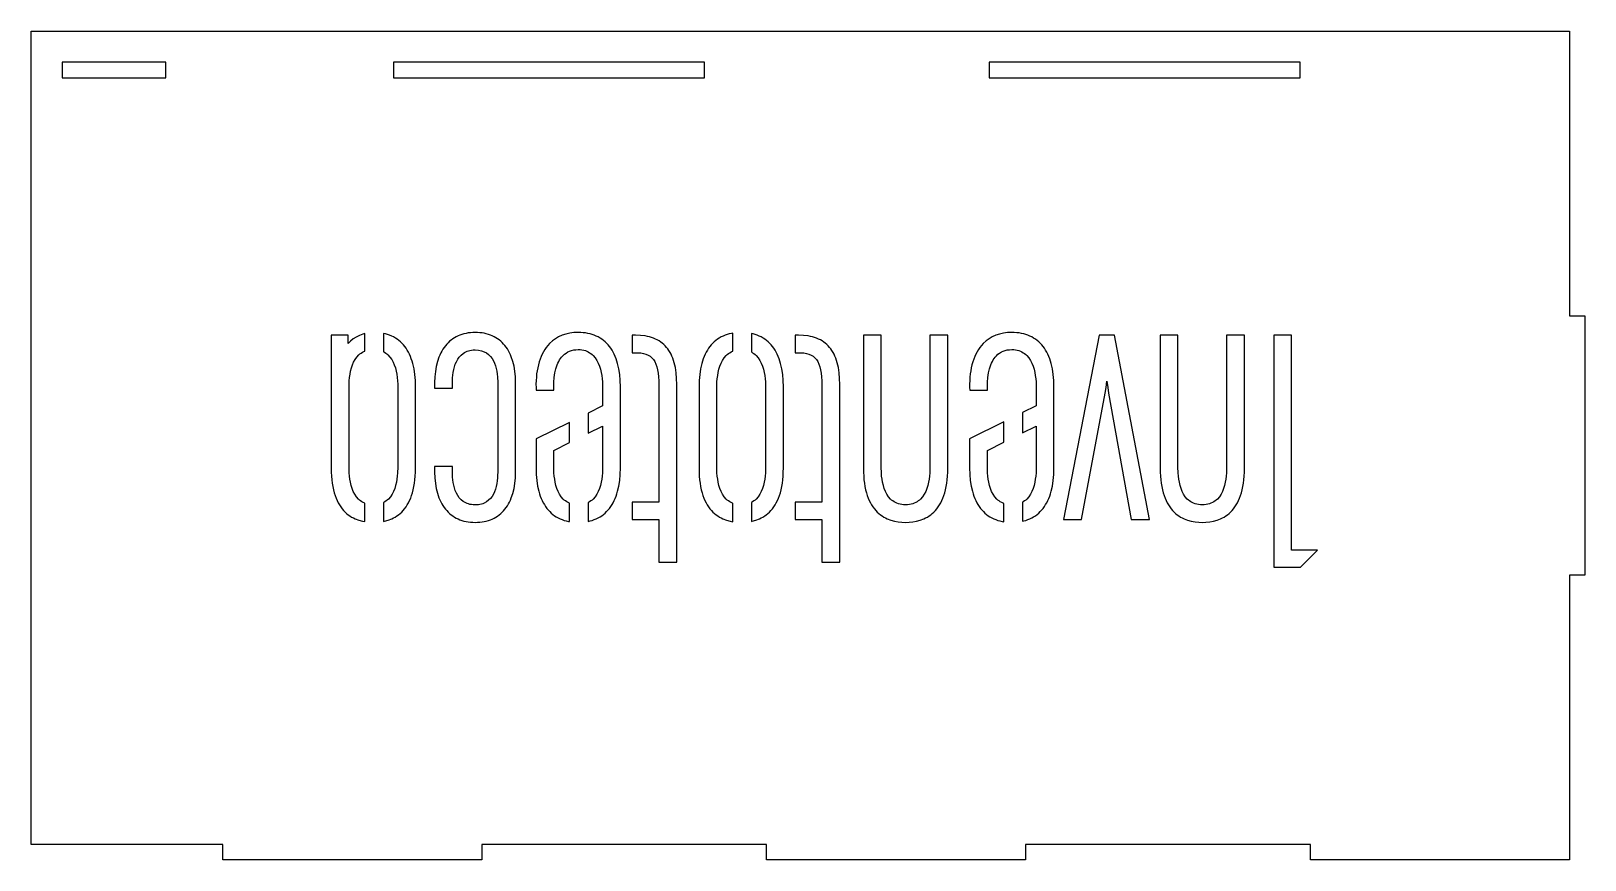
# Model space of a CAD drawing. Header units: millimetres. Extents: x 0 to 300, y -160 to 0.
import ezdxf

# ---------------------------------------------------------------- set-up
doc = ezdxf.new("R2010")
doc.units = ezdxf.units.MM
doc.layers.get('0').update_dxf_attribs({"linetype": 'CONTINUOUS'})

msp = doc.modelspace()

# ---------------------------------------------------------------- linework, layer by layer
for points in [[(297, -105), (297, -160), (247, -160), (247, -157), (192, -157), (192, -160), (142, -160), (142, -157), (87, -157), (87, -160), (37, -160), (37, -157), (0, -157), (0, 0), (297, 0), (297, -55), (300, -55), (300, -105)], [(245, -6), (185, -6), (185, -9), (245, -9)], [(6, -9), (26, -9), (26, -6), (6, -6)], [(130, -6), (70, -6), (70, -9), (130, -9)], [(64.42, -58.41), (64.04, -58.51), (63.39, -58.76), (62.77, -59.07), (62.19, -59.44), (61.66, -59.86), (61.19, -60.33), (61.19, -58.72), (57.95, -58.72), (57.95, -84.34), (57.96, -85.14), (58, -85.89), (58.06, -86.61), (58.15, -87.29), (58.25, -87.93), (58.38, -88.53), (58.53, -89.11), (58.7, -89.64), (58.89, -90.15), (59.09, -90.62), (59.31, -91.06), (59.55, -91.48), (59.8, -91.86), (60.06, -92.22), (60.34, -92.54), (60.63, -92.85), (60.93, -93.12), (61.24, -93.37), (61.56, -93.6), (61.88, -93.81), (62.22, -93.99), (62.56, -94.15), (63.25, -94.42), (63.96, -94.61), (64.42, -94.7), (64.42, -91.16), (64.42, -91.16), (64.14, -91.03), (63.88, -90.88), (63.63, -90.71), (63.4, -90.53), (63.19, -90.33), (62.81, -89.88), (62.48, -89.39), (62.21, -88.85), (61.98, -88.29), (61.8, -87.7), (61.66, -87.09), (61.55, -86.49), (61.47, -85.89), (61.43, -85.3), (61.39, -84.21), (61.39, -68.81), (61.4, -68.18), (61.43, -67.54), (61.49, -66.89), (61.58, -66.26), (61.7, -65.63), (61.85, -65.02), (62.05, -64.44), (62.28, -63.9), (62.57, -63.39), (62.9, -62.92), (63.28, -62.51), (63.49, -62.33), (63.72, -62.16), (63.96, -62.01), (64.22, -61.88), (64.42, -61.79)], [(68.02, -94.65), (68.22, -94.61), (68.93, -94.42), (69.63, -94.15), (69.97, -93.99), (70.3, -93.81), (70.63, -93.6), (70.95, -93.37), (71.26, -93.12), (71.56, -92.85), (71.84, -92.54), (72.12, -92.22), (72.39, -91.86), (72.64, -91.48), (72.87, -91.06), (73.09, -90.62), (73.3, -90.15), (73.48, -89.64), (73.65, -89.11), (73.8, -88.53), (73.93, -87.93), (74.04, -87.29), (74.12, -86.61), (74.18, -85.89), (74.22, -85.14), (74.23, -84.34), (74.23, -68.68), (74.2, -67.44), (74.1, -66.28), (73.94, -65.19), (73.71, -64.18), (73.57, -63.7), (73.41, -63.24), (73.24, -62.8), (73.05, -62.38), (72.85, -61.98), (72.63, -61.6), (72.4, -61.23), (72.15, -60.89), (71.89, -60.57), (71.61, -60.26), (71.31, -59.98), (71, -59.72), (70.68, -59.47), (70.34, -59.25), (69.99, -59.05), (69.62, -58.87), (69.23, -58.71), (68.84, -58.57), (68.43, -58.45), (68.02, -58.36), (68.02, -61.9), (68.22, -62.01), (68.47, -62.16), (68.69, -62.33), (68.9, -62.51), (69.29, -62.92), (69.62, -63.39), (69.9, -63.9), (70.13, -64.44), (70.33, -65.02), (70.48, -65.63), (70.6, -66.26), (70.69, -66.89), (70.75, -67.54), (70.78, -68.18), (70.79, -68.81), (70.79, -84.21), (70.76, -85.3), (70.71, -85.89), (70.63, -86.49), (70.52, -87.09), (70.38, -87.7), (70.2, -88.29), (69.98, -88.85), (69.7, -89.39), (69.38, -89.88), (68.99, -90.33), (68.78, -90.53), (68.55, -90.71), (68.31, -90.88), (68.04, -91.03), (68.02, -91.04)], [(79.99, -60.75), (79.75, -61.07), (79.52, -61.41), (79.3, -61.76), (79.1, -62.14), (78.92, -62.53), (78.75, -62.93), (78.45, -63.79), (78.22, -64.72), (78.05, -65.71), (77.95, -66.76), (77.92, -67.87), (77.92, -68.95), (81.36, -68.95), (81.36, -67.87), (81.39, -66.92), (81.44, -66.41), (81.51, -65.89), (81.61, -65.36), (81.74, -64.83), (81.91, -64.32), (82.12, -63.83), (82.37, -63.36), (82.68, -62.93), (83.03, -62.54), (83.44, -62.21), (83.67, -62.06), (83.91, -61.93), (84.17, -61.82), (84.45, -61.73), (84.74, -61.65), (85.05, -61.6), (85.38, -61.56), (85.73, -61.55), (86.37, -61.59), (86.95, -61.71), (87.47, -61.89), (87.93, -62.13), (88.34, -62.44), (88.69, -62.79), (89, -63.19), (89.26, -63.63), (89.48, -64.1), (89.66, -64.6), (89.81, -65.13), (89.92, -65.67), (90, -66.22), (90.05, -66.77), (90.09, -67.87), (90.09, -85.15), (90.08, -85.7), (90.05, -86.25), (90, -86.8), (89.92, -87.35), (89.81, -87.89), (89.66, -88.41), (89.48, -88.92), (89.26, -89.39), (89, -89.83), (88.69, -90.23), (88.34, -90.58), (87.93, -90.88), (87.47, -91.13), (87.22, -91.23), (86.95, -91.31), (86.67, -91.38), (86.37, -91.43), (85.73, -91.47), (85.38, -91.45), (85.05, -91.42), (84.74, -91.37), (84.45, -91.29), (84.17, -91.2), (83.91, -91.08), (83.67, -90.96), (83.44, -90.81), (83.03, -90.48), (82.68, -90.09), (82.37, -89.66), (82.12, -89.19), (81.91, -88.7), (81.74, -88.18), (81.61, -87.66), (81.51, -87.13), (81.44, -86.61), (81.39, -86.1), (81.36, -85.15), (81.36, -84.07), (77.92, -84.07), (77.92, -85.15), (77.95, -86.26), (78.05, -87.31), (78.22, -88.3), (78.45, -89.22), (78.75, -90.09), (79.1, -90.88), (79.3, -91.26), (79.52, -91.61), (79.75, -91.95), (79.99, -92.27), (80.25, -92.57), (80.52, -92.86), (80.81, -93.13), (81.11, -93.37), (81.42, -93.6), (81.75, -93.81), (82.09, -94.01), (82.44, -94.18), (82.81, -94.33), (83.19, -94.47), (83.58, -94.58), (83.99, -94.67), (84.4, -94.75), (84.83, -94.8), (85.27, -94.83), (85.73, -94.84), (86.19, -94.83), (86.63, -94.8), (87.07, -94.75), (87.49, -94.68), (87.89, -94.58), (88.29, -94.47), (88.67, -94.34), (89.04, -94.19), (89.39, -94.02), (89.74, -93.83), (90.06, -93.62), (90.38, -93.4), (90.68, -93.15), (90.96, -92.89), (91.23, -92.61), (91.49, -92.3), (91.73, -91.99), (91.96, -91.65), (92.17, -91.29), (92.37, -90.92), (92.55, -90.53), (92.72, -90.13), (93.01, -89.26), (93.24, -88.33), (93.4, -87.34), (93.5, -86.27), (93.53, -85.15), (93.53, -67.87), (93.5, -66.75), (93.4, -65.68), (93.24, -64.69), (93.01, -63.76), (92.72, -62.89), (92.55, -62.49), (92.37, -62.1), (92.17, -61.73), (91.96, -61.37), (91.73, -61.03), (91.49, -60.71), (91.23, -60.41), (90.96, -60.13), (90.68, -59.87), (90.38, -59.62), (90.06, -59.39), (89.74, -59.19), (89.39, -59), (89.04, -58.83), (88.67, -58.68), (88.29, -58.55), (87.89, -58.43), (87.49, -58.34), (87.07, -58.27), (86.63, -58.22), (86.19, -58.19), (85.73, -58.18), (85.27, -58.19), (84.83, -58.22), (84.4, -58.27), (83.99, -58.35), (83.58, -58.44), (83.19, -58.55), (82.81, -58.69), (82.44, -58.84), (82.09, -59.01), (81.75, -59.2), (81.42, -59.42), (81.11, -59.65), (80.81, -59.89), (80.52, -60.16), (80.25, -60.45)], [(107.54, -73.74), (107.54, -77.64), (110.33, -76.24), (110.33, -84.21), (110.3, -85.3), (110.25, -85.89), (110.17, -86.49), (110.06, -87.09), (109.92, -87.7), (109.74, -88.29), (109.51, -88.85), (109.24, -89.39), (108.91, -89.88), (108.53, -90.33), (108.32, -90.53), (108.09, -90.71), (107.84, -90.88), (107.58, -91.03), (107.54, -91.05), (107.54, -94.66), (107.92, -94.57), (108.33, -94.45), (108.73, -94.31), (109.12, -94.15), (109.49, -93.97), (109.85, -93.77), (110.19, -93.55), (110.52, -93.3), (110.83, -93.04), (111.12, -92.76), (111.41, -92.45), (111.67, -92.13), (111.92, -91.79), (112.16, -91.42), (112.38, -91.04), (112.58, -90.64), (112.77, -90.22), (112.94, -89.78), (113.1, -89.32), (113.24, -88.84), (113.47, -87.83), (113.64, -86.74), (113.74, -85.58), (113.77, -84.34), (113.77, -68.68), (113.74, -67.44), (113.64, -66.28), (113.47, -65.19), (113.24, -64.18), (113.1, -63.7), (112.94, -63.24), (112.77, -62.8), (112.58, -62.38), (112.38, -61.98), (112.16, -61.6), (111.92, -61.23), (111.67, -60.89), (111.41, -60.57), (111.12, -60.26), (110.83, -59.98), (110.52, -59.72), (110.19, -59.47), (109.85, -59.25), (109.49, -59.05), (109.12, -58.87), (108.73, -58.71), (108.33, -58.57), (107.92, -58.45), (107.49, -58.35), (107.04, -58.28), (106.59, -58.22), (106.12, -58.19), (105.63, -58.18), (104.8, -58.21), (104, -58.31), (103.25, -58.48), (102.54, -58.72), (101.86, -59.02), (101.23, -59.39), (100.65, -59.82), (100.11, -60.32), (99.78, -60.68), (99.47, -61.06), (99.19, -61.47), (98.93, -61.9), (98.69, -62.35), (98.47, -62.83), (98.27, -63.34), (98.09, -63.86), (97.94, -64.41), (97.81, -64.98), (97.7, -65.57), (97.61, -66.18), (97.55, -66.81), (97.5, -67.46), (97.48, -68.13), (97.49, -68.82), (97.5, -69.29), (100.94, -69.29), (100.93, -68.8), (100.93, -67.8), (101, -66.87), (101.13, -65.99), (101.32, -65.18), (101.56, -64.44), (101.71, -64.1), (101.87, -63.77), (102.05, -63.47), (102.24, -63.19), (102.44, -62.92), (102.66, -62.68), (102.96, -62.4), (103.28, -62.16), (103.62, -61.95), (103.98, -61.79), (104.36, -61.66), (104.77, -61.56), (105.19, -61.51), (105.63, -61.49), (106, -61.5), (106.36, -61.54), (106.69, -61.6), (107.01, -61.69), (107.3, -61.8), (107.58, -61.93), (107.84, -62.08), (108.09, -62.25), (108.32, -62.43), (108.53, -62.63), (108.91, -63.08), (109.24, -63.58), (109.51, -64.12), (109.74, -64.7), (109.92, -65.29), (110.06, -65.9), (110.17, -66.51), (110.25, -67.12), (110.3, -67.71), (110.33, -68.81), (110.33, -72.35)], [(121.25, -59.82), (120.91, -59.63), (120.56, -59.46), (120.2, -59.3), (119.81, -59.16), (119.41, -59.04), (119, -58.94), (118.57, -58.86), (117.66, -58.75), (116.68, -58.72), (116.05, -58.72), (116.05, -62.11), (116.54, -62.09), (117.15, -62.09), (117.72, -62.14), (118.24, -62.23), (118.71, -62.36), (119.14, -62.55), (119.52, -62.78), (119.86, -63.07), (120.16, -63.41), (120.42, -63.81), (120.64, -64.27), (120.83, -64.79), (120.97, -65.37), (121.08, -66.01), (121.16, -66.72), (121.21, -67.49), (121.22, -68.34), (121.22, -90.93), (116.05, -90.93), (116.05, -94.3), (121.22, -94.3), (121.22, -102.51), (124.67, -102.51), (124.67, -68.2), (124.64, -67.05), (124.54, -65.96), (124.39, -64.96), (124.17, -64.03), (123.9, -63.17), (123.73, -62.78), (123.56, -62.4), (123.36, -62.04), (123.15, -61.69), (122.93, -61.37), (122.69, -61.07), (122.43, -60.78), (122.16, -60.51), (121.87, -60.26), (121.57, -60.03)], [(135.48, -58.31), (135.24, -58.35), (134.81, -58.45), (134.4, -58.57), (134, -58.71), (133.61, -58.87), (133.24, -59.05), (132.88, -59.25), (132.54, -59.47), (132.22, -59.72), (131.9, -59.98), (131.61, -60.26), (131.33, -60.57), (131.06, -60.89), (130.81, -61.23), (130.57, -61.6), (130.35, -61.98), (130.15, -62.38), (129.96, -62.8), (129.79, -63.24), (129.63, -63.7), (129.49, -64.18), (129.26, -65.19), (129.09, -66.28), (128.99, -67.44), (128.96, -68.68), (128.96, -84.34), (128.97, -85.14), (129.01, -85.89), (129.07, -86.61), (129.15, -87.29), (129.26, -87.93), (129.39, -88.53), (129.54, -89.11), (129.71, -89.64), (129.89, -90.15), (130.1, -90.62), (130.32, -91.06), (130.55, -91.48), (130.81, -91.86), (131.07, -92.22), (131.35, -92.54), (131.64, -92.85), (131.94, -93.12), (132.25, -93.37), (132.56, -93.6), (132.89, -93.81), (133.23, -93.99), (133.57, -94.15), (134.26, -94.42), (134.97, -94.61), (135.48, -94.71), (135.48, -91.18), (135.43, -91.16), (135.15, -91.03), (134.89, -90.88), (134.64, -90.71), (134.41, -90.53), (134.2, -90.33), (133.82, -89.88), (133.49, -89.39), (133.22, -88.85), (132.99, -88.29), (132.81, -87.7), (132.67, -87.09), (132.56, -86.49), (132.48, -85.89), (132.43, -85.3), (132.4, -84.21), (132.4, -68.81), (132.43, -67.71), (132.48, -67.12), (132.56, -66.51), (132.67, -65.9), (132.81, -65.29), (132.99, -64.7), (133.22, -64.12), (133.49, -63.58), (133.82, -63.08), (134.2, -62.63), (134.41, -62.43), (134.64, -62.25), (134.89, -62.08), (135.15, -61.93), (135.43, -61.8), (135.48, -61.78)], [(139.08, -94.64), (139.23, -94.61), (139.94, -94.42), (140.63, -94.15), (140.97, -93.99), (141.31, -93.81), (141.64, -93.6), (141.95, -93.37), (142.26, -93.12), (142.56, -92.85), (142.85, -92.54), (143.13, -92.22), (143.39, -91.86), (143.65, -91.48), (143.88, -91.06), (144.1, -90.62), (144.31, -90.15), (144.49, -89.64), (144.66, -89.11), (144.81, -88.53), (144.94, -87.93), (145.05, -87.29), (145.13, -86.61), (145.19, -85.89), (145.23, -85.14), (145.24, -84.34), (145.24, -68.68), (145.21, -67.44), (145.11, -66.28), (144.94, -65.19), (144.71, -64.18), (144.57, -63.7), (144.41, -63.24), (144.24, -62.8), (144.05, -62.38), (143.85, -61.98), (143.63, -61.6), (143.39, -61.23), (143.14, -60.89), (142.87, -60.57), (142.59, -60.26), (142.3, -59.98), (141.98, -59.72), (141.66, -59.47), (141.32, -59.25), (140.96, -59.05), (140.59, -58.87), (140.2, -58.71), (139.8, -58.57), (139.39, -58.45), (139.08, -58.38), (139.08, -61.94), (139.31, -62.08), (139.56, -62.25), (139.79, -62.43), (140, -62.63), (140.39, -63.08), (140.71, -63.58), (140.98, -64.12), (141.21, -64.7), (141.39, -65.29), (141.53, -65.9), (141.64, -66.51), (141.72, -67.12), (141.77, -67.71), (141.8, -68.81), (141.8, -84.21), (141.77, -85.3), (141.72, -85.89), (141.64, -86.49), (141.53, -87.09), (141.39, -87.7), (141.21, -88.29), (140.98, -88.85), (140.71, -89.39), (140.39, -89.88), (140, -90.33), (139.79, -90.53), (139.56, -90.71), (139.31, -90.88), (139.08, -91.01)], [(147.52, -90.93), (147.52, -94.3), (152.69, -94.3), (152.69, -102.51), (156.14, -102.51), (156.14, -68.2), (156.11, -67.05), (156.01, -65.96), (155.86, -64.96), (155.64, -64.03), (155.37, -63.17), (155.2, -62.78), (155.03, -62.4), (154.83, -62.04), (154.62, -61.69), (154.4, -61.37), (154.16, -61.07), (153.9, -60.78), (153.63, -60.51), (153.34, -60.26), (153.04, -60.03), (152.72, -59.82), (152.39, -59.63), (152.03, -59.46), (151.67, -59.3), (151.28, -59.16), (150.88, -59.04), (150.47, -58.94), (150.04, -58.86), (149.13, -58.75), (148.15, -58.72), (147.52, -58.72), (147.52, -62.11), (148.01, -62.09), (148.63, -62.09), (149.19, -62.14), (149.71, -62.23), (150.18, -62.36), (150.61, -62.55), (150.99, -62.78), (151.33, -63.07), (151.63, -63.41), (151.89, -63.81), (152.11, -64.27), (152.3, -64.79), (152.44, -65.37), (152.56, -66.01), (152.63, -66.72), (152.68, -67.49), (152.69, -68.34), (152.69, -90.93)], [(168.14, -94.82), (168.84, -94.84), (169.54, -94.82), (170.26, -94.74), (170.97, -94.61), (171.68, -94.42), (172.37, -94.15), (172.71, -93.99), (173.05, -93.81), (173.37, -93.6), (173.69, -93.37), (174, -93.12), (174.3, -92.84), (174.59, -92.54), (174.87, -92.22), (175.13, -91.86), (175.38, -91.48), (175.62, -91.06), (175.84, -90.62), (176.05, -90.15), (176.23, -89.64), (176.4, -89.11), (176.55, -88.53), (176.68, -87.93), (176.78, -87.29), (176.87, -86.61), (176.93, -85.89), (176.97, -85.14), (176.98, -84.34), (176.98, -58.72), (173.54, -58.72), (173.54, -84.21), (173.51, -85.3), (173.46, -85.89), (173.38, -86.49), (173.27, -87.09), (173.13, -87.7), (172.95, -88.29), (172.72, -88.85), (172.45, -89.39), (172.12, -89.88), (171.74, -90.33), (171.53, -90.53), (171.3, -90.71), (171.05, -90.88), (170.79, -91.03), (170.51, -91.16), (170.22, -91.26), (169.9, -91.35), (169.57, -91.41), (169.21, -91.45), (168.84, -91.47), (168.47, -91.45), (168.11, -91.41), (167.78, -91.35), (167.46, -91.26), (167.17, -91.16), (166.89, -91.03), (166.62, -90.88), (166.38, -90.71), (166.15, -90.53), (165.94, -90.33), (165.55, -89.88), (165.23, -89.39), (164.95, -88.85), (164.73, -88.29), (164.55, -87.7), (164.4, -87.09), (164.3, -86.49), (164.22, -85.89), (164.17, -85.3), (164.14, -84.21), (164.14, -58.72), (160.7, -58.72), (160.7, -84.34), (160.71, -85.14), (160.75, -85.89), (160.81, -86.61), (160.89, -87.29), (161, -87.93), (161.13, -88.53), (161.28, -89.11), (161.45, -89.64), (161.63, -90.15), (161.84, -90.62), (162.06, -91.06), (162.29, -91.48), (162.54, -91.86), (162.81, -92.22), (163.09, -92.54), (163.37, -92.84), (163.67, -93.12), (163.98, -93.37), (164.3, -93.6), (164.63, -93.81), (164.96, -93.99), (165.31, -94.15), (166, -94.42), (166.71, -94.61), (167.42, -94.74)], [(194.05, -76.24), (194.05, -84.21), (194.02, -85.3), (193.97, -85.89), (193.89, -86.49), (193.78, -87.09), (193.64, -87.7), (193.46, -88.29), (193.23, -88.85), (192.96, -89.39), (192.63, -89.88), (192.25, -90.33), (192.04, -90.53), (191.81, -90.71), (191.56, -90.88), (191.42, -90.96), (191.42, -94.62), (191.64, -94.57), (192.05, -94.45), (192.45, -94.31), (192.84, -94.15), (193.21, -93.97), (193.56, -93.77), (193.91, -93.55), (194.23, -93.3), (194.54, -93.04), (194.84, -92.76), (195.12, -92.45), (195.39, -92.13), (195.64, -91.79), (195.88, -91.42), (196.1, -91.04), (196.3, -90.64), (196.49, -90.22), (196.66, -89.78), (196.82, -89.32), (196.96, -88.84), (197.19, -87.83), (197.36, -86.74), (197.46, -85.58), (197.49, -84.34), (197.49, -68.68), (197.46, -67.44), (197.36, -66.28), (197.19, -65.19), (196.96, -64.18), (196.82, -63.7), (196.66, -63.24), (196.49, -62.8), (196.3, -62.38), (196.1, -61.98), (195.88, -61.6), (195.64, -61.23), (195.39, -60.89), (195.12, -60.57), (194.84, -60.26), (194.54, -59.98), (194.23, -59.72), (193.91, -59.47), (193.56, -59.25), (193.21, -59.05), (192.84, -58.87), (192.45, -58.71), (192.05, -58.57), (191.64, -58.45), (191.21, -58.35), (190.76, -58.28), (190.31, -58.22), (189.83, -58.19), (189.35, -58.18), (188.51, -58.21), (187.72, -58.31), (186.97, -58.48), (186.25, -58.72), (185.58, -59.02), (184.95, -59.39), (184.37, -59.82), (183.82, -60.32), (183.5, -60.68), (183.19, -61.06), (182.91, -61.47), (182.65, -61.9), (182.4, -62.35), (182.18, -62.83), (181.99, -63.34), (181.81, -63.86), (181.66, -64.41), (181.52, -64.98), (181.41, -65.57), (181.33, -66.18), (181.26, -66.81), (181.22, -67.46), (181.2, -68.13), (181.21, -68.82), (181.22, -69.29), (184.66, -69.29), (184.65, -68.8), (184.65, -67.8), (184.71, -66.87), (184.84, -65.99), (185.03, -65.18), (185.28, -64.44), (185.43, -64.1), (185.59, -63.77), (185.77, -63.47), (185.95, -63.19), (186.16, -62.92), (186.37, -62.68), (186.67, -62.4), (186.99, -62.16), (187.34, -61.95), (187.7, -61.79), (188.08, -61.66), (188.48, -61.56), (188.91, -61.51), (189.35, -61.49), (189.72, -61.5), (190.08, -61.54), (190.41, -61.6), (190.73, -61.69), (191.02, -61.8), (191.3, -61.93), (191.56, -62.08), (191.81, -62.25), (192.04, -62.43), (192.25, -62.63), (192.63, -63.08), (192.96, -63.58), (193.23, -64.12), (193.46, -64.7), (193.64, -65.29), (193.78, -65.9), (193.89, -66.51), (193.97, -67.12), (194.02, -67.71), (194.05, -68.81), (194.05, -72.35), (191.42, -73.66), (191.42, -77.56)], [(208.04, -69.9), (212.42, -94.3), (215.95, -94.3), (209.18, -58.72), (206.24, -58.72), (199.33, -94.3), (202.79, -94.3), (207.37, -69.9), (207.55, -68.78), (207.71, -67.61), (207.86, -68.78)], [(218.29, -87.93), (218.42, -88.53), (218.57, -89.11), (218.74, -89.64), (218.93, -90.15), (219.13, -90.62), (219.35, -91.06), (219.59, -91.48), (219.84, -91.86), (220.1, -92.22), (220.38, -92.54), (220.67, -92.84), (220.97, -93.12), (221.28, -93.37), (221.6, -93.6), (221.92, -93.81), (222.26, -93.99), (222.6, -94.15), (223.29, -94.42), (224, -94.61), (224.72, -94.74), (225.43, -94.82), (226.13, -94.84), (226.84, -94.82), (227.55, -94.74), (228.26, -94.61), (228.97, -94.42), (229.67, -94.15), (230.01, -93.99), (230.34, -93.81), (230.67, -93.6), (230.99, -93.37), (231.3, -93.12), (231.6, -92.84), (231.88, -92.54), (232.16, -92.22), (232.43, -91.86), (232.68, -91.48), (232.91, -91.06), (233.13, -90.62), (233.34, -90.15), (233.52, -89.64), (233.69, -89.11), (233.84, -88.53), (233.97, -87.93), (234.08, -87.29), (234.16, -86.61), (234.22, -85.89), (234.26, -85.14), (234.27, -84.34), (234.27, -58.72), (230.83, -58.72), (230.83, -84.21), (230.8, -85.3), (230.75, -85.89), (230.67, -86.49), (230.57, -87.09), (230.42, -87.7), (230.24, -88.29), (230.02, -88.85), (229.74, -89.39), (229.42, -89.88), (229.03, -90.33), (228.82, -90.53), (228.59, -90.71), (228.35, -90.88), (228.08, -91.03), (227.8, -91.16), (227.51, -91.26), (227.19, -91.35), (226.86, -91.41), (226.5, -91.45), (226.13, -91.47), (225.76, -91.45), (225.4, -91.41), (225.07, -91.35), (224.76, -91.26), (224.46, -91.16), (224.18, -91.03), (223.92, -90.88), (223.67, -90.71), (223.44, -90.53), (223.23, -90.33), (222.85, -89.88), (222.52, -89.39), (222.25, -88.85), (222.02, -88.29), (221.84, -87.7), (221.7, -87.09), (221.59, -86.49), (221.51, -85.89), (221.47, -85.3), (221.43, -84.21), (221.43, -58.72), (217.99, -58.72), (217.99, -84.34), (218, -85.14), (218.04, -85.89), (218.1, -86.61), (218.19, -87.29)], [(239.91, -103.51), (245.09, -103.51), (248.39, -100.21), (243.35, -100.21), (243.35, -58.72), (239.91, -58.72)], [(97.49, -78.74), (97.49, -84.34), (97.52, -85.58), (97.62, -86.74), (97.79, -87.83), (98.02, -88.84), (98.16, -89.32), (98.32, -89.78), (98.49, -90.22), (98.68, -90.64), (98.88, -91.04), (99.1, -91.42), (99.34, -91.79), (99.59, -92.13), (99.86, -92.45), (100.14, -92.76), (100.43, -93.04), (100.75, -93.3), (101.07, -93.55), (101.41, -93.77), (101.77, -93.97), (102.14, -94.15), (102.53, -94.31), (102.93, -94.45), (103.34, -94.57), (103.77, -94.67), (103.94, -94.69), (103.94, -91.15), (103.68, -91.03), (103.42, -90.88), (103.17, -90.71), (102.94, -90.53), (102.73, -90.33), (102.35, -89.88), (102.02, -89.39), (101.75, -88.85), (101.52, -88.29), (101.34, -87.7), (101.2, -87.09), (101.09, -86.49), (101.01, -85.89), (100.96, -85.3), (100.93, -84.21), (100.93, -80.94), (103.94, -79.44), (103.94, -75.53)], [(187.82, -79.36), (187.82, -75.45), (181.21, -78.74), (181.21, -84.34), (181.24, -85.58), (181.34, -86.74), (181.51, -87.83), (181.74, -88.84), (181.88, -89.32), (182.04, -89.78), (182.21, -90.22), (182.4, -90.64), (182.6, -91.04), (182.82, -91.42), (183.06, -91.79), (183.31, -92.13), (183.57, -92.45), (183.86, -92.76), (184.15, -93.04), (184.46, -93.3), (184.79, -93.55), (185.13, -93.77), (185.49, -93.97), (185.86, -94.15), (186.25, -94.31), (186.65, -94.45), (187.06, -94.57), (187.49, -94.67), (187.82, -94.72), (187.82, -91.21), (187.68, -91.16), (187.4, -91.03), (187.13, -90.88), (186.89, -90.71), (186.66, -90.53), (186.45, -90.33), (186.06, -89.88), (185.74, -89.39), (185.46, -88.85), (185.24, -88.29), (185.06, -87.7), (184.91, -87.09), (184.81, -86.49), (184.73, -85.89), (184.68, -85.3), (184.65, -84.21), (184.65, -80.94)]]:
    msp.add_lwpolyline(points, close=True)

doc.saveas('drawing.dxf')
